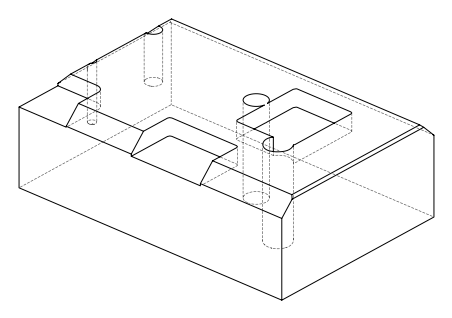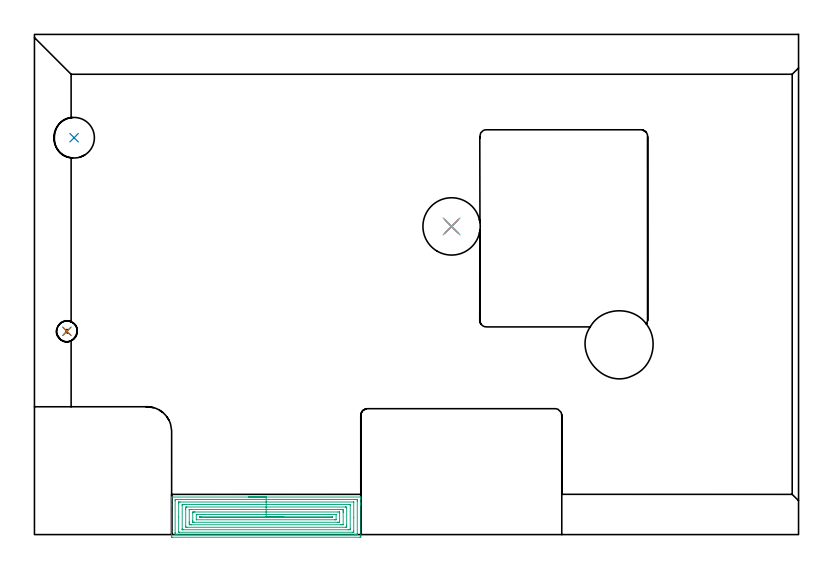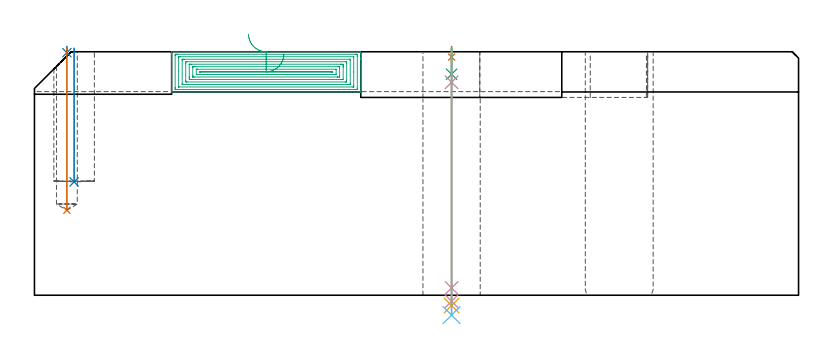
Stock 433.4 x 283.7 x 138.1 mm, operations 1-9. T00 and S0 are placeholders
(PLAN: 17 operations, 10 tool changes, 284.3 min)
(1 SPOT_DRILL | STEP1HOLE_1 | NXT0321_9005460120000 | 0.05 min | 179 mm3)
(2 SPOT_DRILL_1 | STEP1POCKET | NXT0321_9005460120000 | 0.03 min | 1 mm3)
(3 DRILL_BLIND_HOLE_INTO_CENTER | STEP1HOLE_1 | NXT0301_056 | 0.06 min | 547 mm3)
(4 GUN_DRILL_THROUGH_HOLE | STEP1HOLE_1 | UGT0307_005 | 0.64 min | 6782 mm3)
(5 SPADE_DRILL_TO_ENLARGE_THROUGH_HOLE | STEP1HOLE_1 | UGT0306_010 | 0.59 min | 33665 mm3)
(6 DRILL_TO_ENLARGE_THROUGH_HOLE | STEP1HOLE_1 | UGT0301_001 | 0.61 min | 73306 mm3)
(7 DRILL_BLIND_HOLE_INTO_CENTER_1 | STEP1POCKET | UGT0301_228 | 0.37 min | 9528 mm3)
(8 INDEXABLE_INSERT_DRILL_BLIND_HOLE_FROM_SOLID | STEP1POCKET_1 | NXT0302_017 | 0.3 min | 30509 mm3)
(9 AREA_MILL | FG_CHAMFER_SURFACE | UGT0205_001 | 7.93 min | 32125 mm3)
(10 AREA_MILL_1 | FG_CHAMFER_SURFACE_1 | UGT0205_001 | 12.66 min | 46243 mm3)
(11 AREA_MILL_2 | FG_CHAMFER_SURFACE_2 | UGT0205_001 | 27.56 min | 107477 mm3)
(12 AREA_MILL_3 | FG_CHAMFER_SURFACE_3 | UGT0205_001 | 9.85 min | 37021 mm3)
(13 AREA_MILL_4 | FG_CHAMFER_SURFACE_4 | UGT0205_001 | 4.03 min | 1564 mm3)
(14 MILL_CORNER_NOTCH_RECTANGULAR | CORNER_NOTCH_RECTANGULAR | UGT0201_109 | Follow Part, ap 6.35, ae 75% | 3.54 min | 131106 mm3)
(15 MILL_OPEN_POCKET | POCKET_OPEN | NXT0201_008 | Follow Part, ap 1.5, ae 75% | 86.68 min | 275355 mm3)
(16 MILL_SLOT | SLOT_PARTIAL_RECTANGULAR | NXT0201_008 | Follow Part, ap 1.5, ae 75% | 115.79 min | 206467 mm3)
(17 MILL_THROUGH_HOLE_FROM_SOLID_MATERIAL | STEP1HOLE | NXT0201_007 | Circular | 13.65 min | 154702 mm3)
(TOOL NXT0321_9005460120000 | NC Spot Drill, 142deg, 12mm, Carbide, Uncoated | D12 PA142 FL30 Z2)
(TOOL NXT0301_056 | Carbide Drill 8.5mm [860.1-0850-026A1-MM 2214] | D8.5 PA140 FL47 Z2)
(TOOL UGT0307_005 | Gun Drill 8.3 mm | D8.3 PA130 FL24 Z1)
(TOOL UGT0306_010 | Spade Drill 19.5mm | D19.5 PA132 FL10 Z2)
(TOOL UGT0301_001 | Twist Drill 32.5 mm | D32.5 PA118 FL185 Z2)
(TOOL UGT0301_228 | Twist Drill 11.8 mm | D11.8 PA118 FL93 Z2)
(TOOL NXT0302_017 | Index. Insert Drill 23mm [880-D2300L25-05] | D23 PA176 FL115 Z2)
(TOOL UGT0205_001 | Chamfer Mill 20 x 3 x 45 deg. | D20 FL50 Z2)
(TOOL UGT0201_109 | End Mill 25.4 mm | D25.4 FL25 Z2)
(TOOL NXT0201_008 | ENDMILL 6mm [2P460-0600-NA 1630] | D6 FL26 Z6)
(TOOL NXT0201_007 | ENDMILL 25mm [R216.25-25050GCK54P 1620] | D25 R3 FL54 Z5)
(OP 1 SPOT_DRILL)
G17 G21 G94 G90
T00 M6
G54
G17 G0 G90 X236.6 Y174.8 S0 M3
G43 Z148.1 H0
G94 G81 G98 Z135.1 F250. R141.1
G80
M5
M2
(OP 2 SPOT_DRILL_1)
G17 G21 G94 G90
T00 M6
G54
G17 G0 G90 X18.4 Y115.3 S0 M3
G43 Z148.1 H0
G94 G81 G98 Z137.592 F250. R141.1
G80
M5
M2
(OP 3 DRILL_BLIND_HOLE_INTO_CENTER)
G17 G21 G94 G90
T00 M6
G54
G17 G0 G90 X236.6 Y174.8 S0 M3
G43 Z148.1 H1
G94 G81 G98 Z125.35 F250. R140.1
G80
M5
M2
(OP 4 GUN_DRILL_THROUGH_HOLE)
G17 G21 G94 G90
T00 M6
G54
G17 G0 G90 X236.6 Y174.8 M8
G43 Z148.1 H0
Z134.66
S716 M3
G94 G1 Z120.775 F125. M26
G4 X.084
Z4.15 F250.
G4 X.084
Z-3.435 F125.
G4 X.084
M5
M9
G0 Z134.66
Z148.1
M2
(OP 5 SPADE_DRILL_TO_ENLARGE_THROUGH_HOLE)
G17 G21 G94 G90
T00 M6
G54
G17 G0 G90 X236.6 Y174.8 S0 M3
G43 Z148.1 H0
G94 G73 G98 Z-5.841 F250. Q17.993 R140.1
G80
M5
M2
(OP 6 DRILL_TO_ENLARGE_THROUGH_HOLE)
G17 G21 G94 G90
T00 M6
G54
G17 G0 G90 X236.6 Y174.8 S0 M3
G43 Z148.1 H0
G94 G73 G98 Z-11.264 F250. Q29.873 R140.1
G80
M5
M2
(OP 7 DRILL_BLIND_HOLE_INTO_CENTER_1)
G17 G21 G94 G90
T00 M6
G54
G17 G0 G90 X18.4 Y115.3 S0 M3
G43 Z148.1 H0
G94 G81 G98 Z48.2 F250. R140.1
G80
M5
M2
(OP 8 INDEXABLE_INSERT_DRILL_BLIND_HOLE_FROM_SOLID)
G17 G21 G94 G90
T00 M6
G54
G17 G0 G90 X22.5 Y225.1 S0 M3
G43 Z148.1 H1
G94 G81 G98 Z64.3 F250. R140.1
G80
M5
M2
(OP 9 AREA_MILL)
G17 G21 G94 G90
T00 M6
G54
G17 G0 G90 X121.45 Y21.3 S1061 M3
G43 Z148.1 H0
G94 G1 X121.488 Z147.228 F250.
X121.602 Z146.363
X121.791 Z145.512
X122.053 Z144.68
X122.387 Z143.874
X122.79 Z143.1
X123.258 Z142.364
X123.79 Z141.672
X124.379 Z141.029
X125.022 Z140.439
X125.714 Z139.908
X126.45 Z139.44
X127.224 Z139.037
X128.03 Z138.703
X128.862 Z138.441
X129.714 Z138.252
X130.578 Z138.138
X131.45 Z138.1
X184.951
X185.09 Y21.294 Z138.093
X185.1 Y21.023 Z137.822
Y20.593 Z137.393
Y20.007 Z136.801
Y17.955 Z134.753
Y17.37 Z134.165
Y16.784 Z133.579
Y-1.085 Z115.712
X185.097 Y-1.381 Z115.416
X185.09 Y-1.492 Z115.305
X184.977 Y-1.499 Z115.299
X184.505 Y-1.5 Z115.3
X78.395
X77.919 Y-1.495 Z115.303
X77.81 Y-1.491 Z115.306
X77.8 Y-1.378 Z115.419
Y16.784 Z133.579
Y19.713 Z136.509
Y20.007 Z136.801
Y20.593 Z137.392
Y20.885 Z137.684
X77.801 Y21.024 Z137.823
X77.81 Y21.294 Z138.093
X77.949 Y21.3 Z138.1
X131.45
Y19.886 Z136.686
X181.953
X182.722 Y19.885 Z136.685
X182.847 Y19.884 Z136.684
X183.064 Y19.879 Z136.679
X183.09 Y19.808 Z136.608
X183.096 Y19.638 Z136.438
X183.099 Y19.128 Z135.928
X183.1 Y18.755 Z135.555
X183.099 Y0.672 Z117.472
X183.097 Y0.302 Z117.102
X183.09 Y-0.066 Z116.734
X182.722 Y-0.08 Z116.72
X182.597 Y-0.083 Z116.717
X181.83 Y-0.086 Z116.714
X181.708
X80.947
X80.178 Y-0.085 Z116.715
X80.053 Y-0.084 Z116.716
X79.836 Y-0.079 Z116.721
X79.81 Y-0.008 Z116.792
X79.804 Y0.163 Z116.963
X79.801 Y0.672 Z117.472
X79.8 Y1.045 Z117.845
X79.801 Y19.128 Z135.928
X79.803 Y19.498 Z136.298
X79.81 Y19.866 Z136.666
X80.178 Y19.88 Z136.68
X80.303 Y19.883 Z136.683
X81.07 Y19.886 Z136.686
X81.192
X131.45
Y18.471 Z135.271
X180.939
X181.014 Y18.47 Z135.27
X181.073 Y18.467 Z135.267
X181.085 Y18.465 Z135.265
X181.09 Y18.452 Z135.252
X181.094 Y18.408 Z135.208
X181.099 Y18.249 Z135.049
X181.1 Y9.821 Z126.621
Y2.271 Z119.071
X181.098 Y1.551 Z118.351
X181.096 Y1.396 Z118.196
X181.091 Y1.344 Z118.144
X181.05 Y1.335 Z118.135
X180.939 Y1.334 Z118.134
X180.272 Y1.329 Z118.129
X81.961
X81.886 Y1.33 Z118.13
X81.827 Y1.333 Z118.133
X81.815 Y1.335 Z118.135
X81.81 Y1.348 Z118.148
X81.806 Y1.392 Z118.192
X81.801 Y1.551 Z118.351
X81.8 Y9.98 Z126.78
Y17.529 Z134.329
X81.802 Y18.249 Z135.049
X81.804 Y18.404 Z135.204
X81.809 Y18.456 Z135.256
X81.85 Y18.465 Z135.265
X81.961 Y18.466 Z135.266
X82.628 Y18.471 Z135.271
X131.45
Y17.057 Z133.857
X178.581
X178.982 Y17.055 Z133.855
X179.07 Y17.053 Z133.853
X179.084 Y17.051 Z133.851
X179.09 Y17.042 Z133.842
X179.094 Y16.998 Z133.798
X179.098 Y16.908 Z133.708
X179.1 Y16.546 Z133.346
Y3.309 Z120.109
X179.096 Y2.897 Z119.697
X179.092 Y2.794 Z119.594
X179.089 Y2.75 Z119.55
X179.029 Y2.748 Z119.548
X178.836 Y2.745 Z119.545
X178.263 Y2.743 Z119.543
X177.946
X84.319
X83.918 Y2.745 Z119.545
X83.83 Y2.747 Z119.547
X83.816 Y2.749 Z119.549
X83.81 Y2.758 Z119.558
X83.806 Y2.802 Z119.602
X83.802 Y2.892 Z119.692
X83.8 Y3.254 Z120.054
Y16.491 Z133.291
X83.804 Y16.903 Z133.703
X83.808 Y17.006 Z133.806
X83.811 Y17.05 Z133.85
X83.871 Y17.052 Z133.852
X84.064 Y17.055 Z133.855
X84.637 Y17.057 Z133.857
X84.954
X131.45
Y15.643 Z132.443
X176.45 Y15.642 Z132.442
X176.48 Y15.641 Z132.441
X177.09 Y15.612 Z132.412
X177.099 Y15.003 Z131.803
X177.1 Y5.334 Z122.134
X177.099 Y5.067 Z121.867
X177.097 Y4.459 Z121.259
X177.09 Y4.188 Z120.988
X176.51 Y4.158 Z120.958
X176.48
X86.45
X86.42 Y4.159 Z120.959
X85.81 Y4.188 Z120.988
X85.801 Y4.797 Z121.597
X85.8 Y14.466 Z131.266
X85.801 Y14.734 Z131.534
X85.803 Y15.341 Z132.141
X85.81 Y15.612 Z132.412
X86.39 Y15.642 Z132.442
X86.42
X131.45 Y15.643 Z132.443
Y14.229 Z131.029
X173.805
X174.318 Y14.228 Z131.028
X174.697 Y14.225 Z131.025
X175.067 Y14.222 Z131.022
X175.09 Y13.855 Z130.655
X175.097 Y13.46 Z130.26
X175.099 Y12.976 Z129.776
X175.1 Y12.579 Z129.379
X175.099 Y5.747 Z122.547
X175.097 Y5.647 Z122.447
X175.093 Y5.598 Z122.398
X175.09 Y5.579 Z122.379
X175.07 Y5.577 Z122.377
X174.697 Y5.573 Z122.373
X174.184 Y5.571 Z122.371
X173.805
X89.095
X88.582 Y5.572 Z122.372
X88.203 Y5.575 Z122.375
X87.833 Y5.578 Z122.378
X87.81 Y5.945 Z122.745
X87.803 Y6.34 Z123.14
X87.801 Y6.824 Z123.624
X87.8 Y7.222 Z124.022
X87.801 Y14.053 Z130.853
X87.803 Y14.153 Z130.953
X87.807 Y14.202 Z131.002
X87.81 Y14.221 Z131.021
X87.83 Y14.223 Z131.023
X88.203 Y14.227 Z131.027
X88.716 Y14.229 Z131.029
X89.095
X131.45
Y12.815 Z129.615
X172.186 Y12.814 Z129.614
X172.913 Y12.811 Z129.611
X173.084 Y12.808 Z129.608
X173.091 Y12.802 Z129.602
X173.097 Y12.795 Z129.595
X173.1 Y12.097 Z128.897
Y11.913 Z128.713
X173.099 Y7.52 Z124.32
X173.095 Y7.335 Z124.135
X173.085 Y6.992 Z123.792
X172.913 Y6.989 Z123.789
X172.748 Y6.987 Z123.787
X172.022 Y6.985 Z123.785
X171.858
X90.714 Y6.986 Z123.786
X89.987 Y6.989 Z123.789
X89.816 Y6.992 Z123.792
X89.809 Y6.998 Z123.798
X89.803 Y7.005 Z123.805
X89.8 Y7.703 Z124.503
Y7.887 Z124.687
X89.801 Y12.28 Z129.08
X89.805 Y12.465 Z129.265
X89.815 Y12.808 Z129.608
X89.987 Y12.811 Z129.611
X90.152 Y12.813 Z129.613
X90.878 Y12.815 Z129.615
X91.042
X131.45
Y11.4 Z128.2
X171.033
X171.047 Y11.399 Z128.199
X171.085 Y11.394 Z128.194
X171.099 Y11.249 Z128.049
X171.1 Y8.582 Z125.382
X171.095 Y8.476 Z125.276
X171.09 Y8.425 Z125.225
X171.077 Y8.407 Z125.207
X170.978 Y8.404 Z125.204
X170.608 Y8.4 Z125.2
X170.423
X91.867
X91.853 Y8.401 Z125.201
X91.815 Y8.406 Z125.206
X91.801 Y8.551 Z125.351
X91.8 Y11.218 Z128.018
X91.805 Y11.324 Z128.124
X91.81 Y11.375 Z128.175
X91.823 Y11.393 Z128.193
X91.923 Y11.396 Z128.196
X92.292 Y11.4 Z128.2
X92.477
X131.45
Y9.986 Z126.786
X168.814
X168.988 Y9.984 Z126.784
X169.075 Y9.981 Z126.781
X169.091 Y9.979 Z126.779
X169.094 Y9.973 Z126.773
X169.098 Y9.949 Z126.749
X169.099 Y9.9 Z126.7
X169.098 Y9.851 Z126.651
X169.094 Y9.828 Z126.628
X169.091 Y9.821 Z126.621
X169.075 Y9.819 Z126.619
X168.986 Y9.816 Z126.616
X168.63 Y9.814 Z126.614
X168.455
X94.086
X93.912 Y9.816 Z126.616
X93.825 Y9.819 Z126.619
X93.809 Y9.821 Z126.621
X93.806 Y9.828 Z126.628
X93.802 Y9.851 Z126.651
X93.801 Y9.9 Z126.7
X93.802 Y9.949 Z126.749
X93.806 Y9.973 Z126.773
X93.809 Y9.979 Z126.779
X93.825 Y9.981 Z126.781
X93.913 Y9.985 Z126.785
X94.087 Y9.986 Z126.786
X94.445
X131.45
X132.322 Z126.824
X133.186 Z126.938
X134.038 Z127.127
X134.87 Z127.389
X135.676 Z127.723
X136.45 Z128.126
X137.186 Z128.595
X137.878 Z129.126
X138.521 Z129.715
X139.11 Z130.358
X139.642 Z131.05
X140.11 Z131.786
X140.513 Z132.56
X140.847 Z133.366
X141.109 Z134.198
X141.298 Z135.05
X141.412 Z135.915
X141.45 Z136.786
G0 Z148.1
M5
M2
